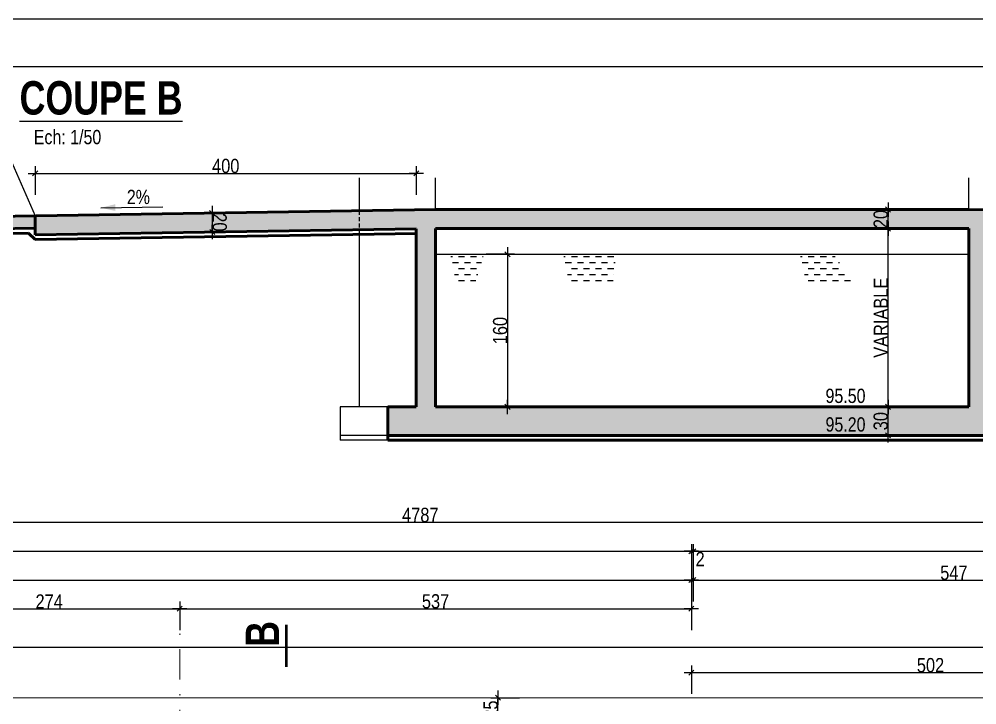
# Model space of a CAD drawing. Header units: centimetres. Extents: x 16433 to 114398, y -50094 to -12305.
# Drawn here: x 41931 to 42936, y -17576 to -16857 of the extents above; entities that cross this region are included whole.
import ezdxf
from ezdxf.enums import TextEntityAlignment as Align

# ---------------------------------------------------------------- set-up
doc = ezdxf.new("R2010")
doc.units = ezdxf.units.CM
doc.header["$LTSCALE"] = 0.5
for name, pattern in [('CACHEX2', [19.05, 12.7, -6.35]), ('TIRETPT2', [12.7, 6.35, -3.175, 0, -3.175]), ('TIRETPTX2', [50.8, 25.4, -12.7, 0, -12.7])]:
    doc.linetypes.add(name, pattern=pattern)
doc.layers.get('DEFPOINTS').update_dxf_attribs({"linetype": 'CONTINUOUS'})
for name, color, linetype in [('01_cote_gen', 4, 'CONTINUOUS'), ('01_linteaux', 2, 'CONTINUOUS'), ('01_poch_murs', 253, 'CONTINUOUS'), ('01_texte', 230, 'CONTINUOUS'), ('AA_COTES', 2, 'CONTINUOUS')]:
    doc.layers.add(name, color=color, linetype=linetype)
for name, color, linetype, lineweight in [('01_murs_coup', 5, 'CONTINUOUS', 60), ('01_sem', 42, 'CONTINUOUS', 15), ('01_tram_axes', 2, 'TIRETPTX2', 9)]:
    doc.layers.add(name, color=color, linetype=linetype, lineweight=lineweight)
doc.styles.add('impact', font='impact.ttf')
doc.styles.add('MATTE_TXT', font='arial.ttf')
doc.styles.add('STYLE2', font='ARIALN.TTF')
doc.dimstyles.new('JB50', dxfattribs={"dimscale": 0.1, "dimtxt": 150, "dimasz": 15, "dimexe": 0.1, "dimexo": 0.1, "dimgap": 0.09, "dimtad": 1, "dimdec": 1, "dimdsep": 46, "dimtxsty": 'STYLE2', "dimblk1": 'BOND_G', "dimblk2": 'BOND_D', "dimsah": 1, "dimcen": 1.5, "dimdle": 0.01, "dimse1": 1, "dimse2": 1, "dimclrd": 4, "dimclre": 2, "dimclrt": 6, "dimazin": 2, "dimtfac": 2.333333, "dimtdec": 1, "dimtix": 1, "dimtmove": 2, "dimatfit": 3, "dimldrblk": 'BOND_G', "dimfxl": 1, "dimtolj": 1, "dimtzin": 0, "dimarcsym": 0})

# ---------------------------------------------------------------- blocks, each defined once
blk = doc.blocks.new('BOND_G')
at = {"layer": 'AA_COTES', "color": 0}
for p, q in [((0, -5), (0, 15)), ((5, 0), (-5, 0)), ((1.77, 1.77), (-1.77, -1.77))]:
    blk.add_line(p, q, dxfattribs=at)
blk = doc.blocks.new('BOND_D')
at = {"layer": 'AA_COTES', "color": 0}
for p, q in [((5, 0), (-5, 0)), ((-1.77, -1.77), (1.77, 1.77)), ((0, 5), (0, -15))]:
    blk.add_line(p, q, dxfattribs=at)
blk = doc.blocks.new('*D77')
at = {"layer": '01_cote_gen', "color": 4, "lineweight": -2, "transparency": 16777216}
blk.add_line((41827.1, -17475.2), (42098.1, -17475.2), dxfattribs=at)
at = {"layer": 'DEFPOINTS', "color": 0, "transparency": 16777216}
for p in [(41825.6, -17474.1), (42099.6, -17475.2), (42099.6, -17506.6)]:
    blk.add_point(p, dxfattribs=at)
at = {"layer": '01_cote_gen', "color": 4, "lineweight": -2, "transparency": 16777216, "xscale": 1.5, "yscale": 1.5, "zscale": 1.5, "rotation": 180}
blk.add_blockref('BOND_G', (41825.6, -17475.2), dxfattribs=at)
at = {"layer": '01_cote_gen', "color": 4, "lineweight": -2, "transparency": 16777216, "xscale": 1.5, "yscale": 1.5, "zscale": 1.5}
blk.add_blockref('BOND_D', (42099.6, -17475.2), dxfattribs=at)
at = {"layer": '01_cote_gen', "color": 6, "transparency": 16777216, "insert": (41962.6, -17467.6), "char_height": 15, "attachment_point": 5, "style": 'STYLE2'}
blk.add_mtext('\\A1;274', dxfattribs=at)
blk = doc.blocks.new('*D78')
at = {"layer": '01_cote_gen', "color": 4, "lineweight": -2, "transparency": 16777216}
blk.add_line((42101.1, -17475.2), (42635.1, -17475.2), dxfattribs=at)
at = {"layer": 'DEFPOINTS', "color": 0, "transparency": 16777216}
for p in [(42636.6, -17475.2), (42099.6, -17497.7), (42636.6, -17583.5)]:
    blk.add_point(p, dxfattribs=at)
at = {"layer": '01_cote_gen', "color": 4, "lineweight": -2, "transparency": 16777216, "xscale": 1.5, "yscale": 1.5, "zscale": 1.5, "rotation": 180}
blk.add_blockref('BOND_G', (42099.6, -17475.2), dxfattribs=at)
at = {"layer": '01_cote_gen', "color": 4, "lineweight": -2, "transparency": 16777216, "xscale": 1.5, "yscale": 1.5, "zscale": 1.5}
blk.add_blockref('BOND_D', (42636.6, -17475.2), dxfattribs=at)
at = {"layer": '01_cote_gen', "color": 6, "transparency": 16777216, "insert": (42368.1, -17467.5), "char_height": 15, "attachment_point": 5, "style": 'STYLE2'}
blk.add_mtext('\\A1;537', dxfattribs=at)
blk = doc.blocks.new('*D79')
at = {"layer": '01_cote_gen', "color": 4, "lineweight": -2, "transparency": 16777216}
blk.add_line((42640.1, -17445.1), (43184.1, -17445.1), dxfattribs=at)
at = {"layer": 'DEFPOINTS', "color": 0, "transparency": 16777216}
for p in [(43185.6, -17445.1), (43185.6, -17465.6), (42638.6, -17553.4)]:
    blk.add_point(p, dxfattribs=at)
at = {"layer": '01_cote_gen', "color": 4, "lineweight": -2, "transparency": 16777216, "xscale": 1.5, "yscale": 1.5, "zscale": 1.5, "rotation": 180}
blk.add_blockref('BOND_G', (42638.6, -17445.1), dxfattribs=at)
at = {"layer": '01_cote_gen', "color": 4, "lineweight": -2, "transparency": 16777216, "xscale": 1.5, "yscale": 1.5, "zscale": 1.5}
blk.add_blockref('BOND_D', (43185.6, -17445.1), dxfattribs=at)
at = {"layer": '01_cote_gen', "color": 6, "transparency": 16777216, "insert": (42912.1, -17437.5), "char_height": 15, "attachment_point": 5, "style": 'STYLE2'}
blk.add_mtext('\\A1;547', dxfattribs=at)
blk = doc.blocks.new('*D84')
at = {"layer": '01_cote_gen', "color": 4, "lineweight": -2, "transparency": 16777216}
blk.add_line((42640.1, -17414.9), (44734.1, -17414.9), dxfattribs=at)
at = {"layer": 'DEFPOINTS', "color": 0, "transparency": 16777216}
for p in [(44735.6, -17414.9), (44735.6, -17437.5), (42638.6, -17452.5)]:
    blk.add_point(p, dxfattribs=at)
at = {"layer": '01_cote_gen', "color": 4, "lineweight": -2, "transparency": 16777216, "xscale": 1.5, "yscale": 1.5, "zscale": 1.5, "rotation": 180}
blk.add_blockref('BOND_G', (42638.6, -17414.9), dxfattribs=at)
at = {"layer": '01_cote_gen', "color": 4, "lineweight": -2, "transparency": 16777216, "xscale": 1.5, "yscale": 1.5, "zscale": 1.5}
blk.add_blockref('BOND_D', (44735.6, -17414.9), dxfattribs=at)
at = {"layer": '01_cote_gen', "color": 6, "transparency": 16777216, "insert": (43687.1, -17407.2), "char_height": 15, "attachment_point": 5, "style": 'STYLE2'}
blk.add_mtext('\\A1;2097', dxfattribs=at)
blk = doc.blocks.new('*D85')
at = {"layer": '01_cote_gen', "color": 4, "lineweight": -2, "transparency": 16777216}
blk.add_line((40932.1, -17445.1), (42635.1, -17445.1), dxfattribs=at)
at = {"layer": 'DEFPOINTS', "color": 0, "transparency": 16777216}
for p in [(42636.6, -17445.1), (40930.6, -17497.7), (42636.6, -17497.7)]:
    blk.add_point(p, dxfattribs=at)
at = {"layer": '01_cote_gen', "color": 4, "lineweight": -2, "transparency": 16777216, "xscale": 1.5, "yscale": 1.5, "zscale": 1.5, "rotation": 180}
blk.add_blockref('BOND_G', (40930.6, -17445.1), dxfattribs=at)
at = {"layer": '01_cote_gen', "color": 4, "lineweight": -2, "transparency": 16777216, "xscale": 1.5, "yscale": 1.5, "zscale": 1.5}
blk.add_blockref('BOND_D', (42636.6, -17445.1), dxfattribs=at)
at = {"layer": '01_cote_gen', "color": 6, "transparency": 16777216, "insert": (41783.6, -17437.4), "char_height": 15, "attachment_point": 5, "style": 'STYLE2'}
blk.add_mtext('\\A1;1706', dxfattribs=at)
blk = doc.blocks.new('*D89')
at = {"layer": '01_cote_gen', "color": 4, "lineweight": -2, "transparency": 16777216}
blk.add_line((39960.1, -17414.9), (42635.1, -17414.9), dxfattribs=at)
at = {"layer": 'DEFPOINTS', "color": 0, "transparency": 16777216}
for p in [(42636.6, -17414.9), (39958.6, -17497.7), (42636.6, -17497.7)]:
    blk.add_point(p, dxfattribs=at)
at = {"layer": '01_cote_gen', "color": 4, "lineweight": -2, "transparency": 16777216, "xscale": 1.5, "yscale": 1.5, "zscale": 1.5, "rotation": 180}
blk.add_blockref('BOND_G', (39958.6, -17414.9), dxfattribs=at)
at = {"layer": '01_cote_gen', "color": 4, "lineweight": -2, "transparency": 16777216, "xscale": 1.5, "yscale": 1.5, "zscale": 1.5}
blk.add_blockref('BOND_D', (42636.6, -17414.9), dxfattribs=at)
at = {"layer": '01_cote_gen', "color": 6, "transparency": 16777216, "insert": (41240.1, -17407.2), "char_height": 15, "attachment_point": 5, "style": 'STYLE2'}
blk.add_mtext('\\A1;2678', dxfattribs=at)
blk = doc.blocks.new('*D90')
at = {"layer": '01_cote_gen', "color": 4, "lineweight": -2, "transparency": 16777216}
for p, q in [((42635.1, -17414.9), (42633.6, -17414.9)), ((42638.6, -17414.9), (42636.6, -17414.9)), ((42640.1, -17414.9), (42641.6, -17414.9))]:
    blk.add_line(p, q, dxfattribs=at)
at = {"layer": 'DEFPOINTS', "color": 0, "transparency": 16777216}
for p in [(42636.6, -17414.9), (42636.6, -17420.6), (42638.6, -17420.6)]:
    blk.add_point(p, dxfattribs=at)
at = {"layer": '01_cote_gen', "color": 4, "lineweight": -2, "transparency": 16777216, "xscale": 1.5, "yscale": 1.5, "zscale": 1.5}
blk.add_blockref('BOND_D', (42636.6, -17414.9), dxfattribs=at)
at = {"layer": '01_cote_gen', "color": 4, "lineweight": -2, "transparency": 16777216, "xscale": 1.5, "yscale": 1.5, "zscale": 1.5, "rotation": 180}
blk.add_blockref('BOND_G', (42638.6, -17414.9), dxfattribs=at)
at = {"layer": '01_cote_gen', "color": 6, "transparency": 16777216, "insert": (42645.8, -17423.1), "char_height": 15, "attachment_point": 5, "style": 'STYLE2'}
blk.add_mtext('\\A1;2', dxfattribs=at)
blk = doc.blocks.new('*D91')
at = {"layer": '01_cote_gen', "color": 4, "lineweight": -2, "transparency": 16777216}
blk.add_line((39960.1, -17384.5), (44744.1, -17384.5), dxfattribs=at)
at = {"layer": 'DEFPOINTS', "color": 0, "transparency": 16777216}
for p in [(44745.6, -17384.5), (44745.6, -17392.8), (39958.6, -17407.4)]:
    blk.add_point(p, dxfattribs=at)
at = {"layer": '01_cote_gen', "color": 4, "lineweight": -2, "transparency": 16777216, "xscale": 1.5, "yscale": 1.5, "zscale": 1.5, "rotation": 180}
blk.add_blockref('BOND_G', (39958.6, -17384.5), dxfattribs=at)
at = {"layer": '01_cote_gen', "color": 4, "lineweight": -2, "transparency": 16777216, "xscale": 1.5, "yscale": 1.5, "zscale": 1.5}
blk.add_blockref('BOND_D', (44745.6, -17384.5), dxfattribs=at)
at = {"layer": '01_cote_gen', "color": 6, "transparency": 16777216, "insert": (42352.1, -17376.9), "char_height": 15, "attachment_point": 5, "style": 'STYLE2'}
blk.add_mtext('\\A1;4787', dxfattribs=at)
blk = doc.blocks.new('*D224')
at = {"layer": '01_cote_gen', "color": 4, "lineweight": -2, "transparency": 16777216}
blk.add_line((42433.6, -17592), (42433.6, -17570), dxfattribs=at)
at = {"layer": 'DEFPOINTS', "color": 0, "transparency": 16777216}
for p in [(42433.6, -17568.5), (42445.8, -17568.5), (42441.1, -17593.5)]:
    blk.add_point(p, dxfattribs=at)
at = {"layer": '01_cote_gen', "color": 4, "lineweight": -2, "transparency": 16777216, "xscale": 1.5, "yscale": 1.5, "zscale": 1.5}
for name, p, rotation in [('BOND_D', (42433.6, -17568.5), 90), ('BOND_G', (42433.6, -17593.5), 270)]:
    blk.add_blockref(name, p, dxfattribs=dict(at, rotation=rotation))
at = {"layer": '01_cote_gen', "color": 6, "transparency": 16777216, "insert": (42426, -17581), "char_height": 15, "attachment_point": 5, "rotation": 90, "style": 'STYLE2'}
blk.add_mtext('\\A1;25', dxfattribs=at)
blk = doc.blocks.new('*D359')
at = {"layer": '01_cote_gen', "color": 4, "lineweight": -2, "transparency": 16777216}
blk.add_line((42638.1, -17542.1), (43137.1, -17542.1), dxfattribs=at)
at = {"layer": 'DEFPOINTS', "color": 0, "transparency": 16777216}
for p in [(42636.6, -17497.7), (43138.6, -17533.8), (43138.6, -17542.1)]:
    blk.add_point(p, dxfattribs=at)
at = {"layer": '01_cote_gen', "color": 4, "lineweight": -2, "transparency": 16777216, "xscale": 1.5, "yscale": 1.5, "zscale": 1.5, "rotation": 180}
blk.add_blockref('BOND_G', (42636.6, -17542.1), dxfattribs=at)
at = {"layer": '01_cote_gen', "color": 4, "lineweight": -2, "transparency": 16777216, "xscale": 1.5, "yscale": 1.5, "zscale": 1.5}
blk.add_blockref('BOND_D', (43138.6, -17542.1), dxfattribs=at)
at = {"layer": '01_cote_gen', "color": 6, "transparency": 16777216, "insert": (42887.6, -17534.5), "char_height": 15, "attachment_point": 5, "style": 'STYLE2'}
blk.add_mtext('\\A1;502', dxfattribs=at)
blk = doc.blocks.new('*D364')
at = {"layer": '01_cote_gen', "color": 4, "lineweight": -2, "transparency": 16777216}
blk.add_line((41949.4, -17018.5), (42346.4, -17018.5), dxfattribs=at)
at = {"layer": 'DEFPOINTS', "color": 0, "transparency": 16777216}
for p in [(42347.9, -17018.5), (41947.9, -17074.5), (42347.9, -17127.4)]:
    blk.add_point(p, dxfattribs=at)
at = {"layer": '01_cote_gen', "color": 4, "lineweight": -2, "transparency": 16777216, "xscale": 1.5, "yscale": 1.5, "zscale": 1.5, "rotation": 180}
blk.add_blockref('BOND_G', (41947.9, -17018.5), dxfattribs=at)
at = {"layer": '01_cote_gen', "color": 4, "lineweight": -2, "transparency": 16777216, "xscale": 1.5, "yscale": 1.5, "zscale": 1.5}
blk.add_blockref('BOND_D', (42347.9, -17018.5), dxfattribs=at)
at = {"layer": '01_cote_gen', "color": 6, "transparency": 16777216, "insert": (42147.9, -17010.8), "char_height": 15, "attachment_point": 5, "style": 'STYLE2'}
blk.add_mtext('\\A1;400', dxfattribs=at)
blk = doc.blocks.new('*D365')
at = {"layer": '01_cote_gen', "color": 4, "lineweight": -2, "transparency": 16777216}
blk.add_line((42843.1, -17291.9), (42843.1, -17264.9), dxfattribs=at)
at = {"layer": 'DEFPOINTS', "color": 0, "transparency": 16777216}
for p in [(42843.1, -17263.4), (42871.4, -17263.4), (42871.4, -17293.4)]:
    blk.add_point(p, dxfattribs=at)
at = {"layer": '01_cote_gen', "color": 4, "lineweight": -2, "transparency": 16777216, "xscale": 1.5, "yscale": 1.5, "zscale": 1.5}
for name, p, rotation in [('BOND_D', (42843.1, -17263.4), 90), ('BOND_G', (42843.1, -17293.4), 270)]:
    blk.add_blockref(name, p, dxfattribs=dict(at, rotation=rotation))
at = {"layer": '01_cote_gen', "color": 6, "transparency": 16777216, "insert": (42835.4, -17278.4), "char_height": 15, "attachment_point": 5, "rotation": 90, "style": 'STYLE2'}
blk.add_mtext('\\A1;30', dxfattribs=at)
blk = doc.blocks.new('*D369')
at = {"layer": '01_cote_gen', "color": 4, "lineweight": -2, "transparency": 16777216}
blk.add_line((42843.1, -17261.9), (42843.1, -17077.9), dxfattribs=at)
at = {"layer": 'DEFPOINTS', "color": 0, "transparency": 16777216}
for p in [(42843.1, -17076.4), (42872, -17076.4), (42865.6, -17263.4)]:
    blk.add_point(p, dxfattribs=at)
at = {"layer": '01_cote_gen', "color": 4, "lineweight": -2, "transparency": 16777216, "xscale": 1.5, "yscale": 1.5, "zscale": 1.5}
for name, p, rotation in [('BOND_D', (42843.1, -17076.4), 90), ('BOND_G', (42843.1, -17263.4), 270)]:
    blk.add_blockref(name, p, dxfattribs=dict(at, rotation=rotation))
at = {"layer": '01_cote_gen', "color": 6, "transparency": 16777216, "insert": (42835.5, -17169.9), "char_height": 15, "attachment_point": 5, "rotation": 90, "style": 'STYLE2'}
blk.add_mtext('\\A1;VARIABLE', dxfattribs=at)
blk = doc.blocks.new('*D372')
at = {"layer": '01_cote_gen', "color": 4, "lineweight": -2, "transparency": 16777216}
blk.add_line((42133.6, -17061.5), (42133.8, -17078.5), dxfattribs=at)
at = {"layer": 'DEFPOINTS', "color": 0, "transparency": 16777216}
for p in [(42115.5, -17060.3), (42115.8, -17080.3), (42133.9, -17080)]:
    blk.add_point(p, dxfattribs=at)
at = {"layer": '01_cote_gen', "color": 4, "lineweight": -2, "transparency": 16777216, "xscale": 1.5, "yscale": 1.5, "zscale": 1.5}
for name, p, rotation in [('BOND_G', (42133.6, -17060), 90.90276787174435), ('BOND_D', (42133.9, -17080), 270.9027678717443)]:
    blk.add_blockref(name, p, dxfattribs=dict(at, rotation=rotation))
at = {"layer": '01_cote_gen', "color": 6, "transparency": 16777216, "insert": (42141.4, -17069.9), "char_height": 15, "attachment_point": 5, "rotation": 270.9028, "style": 'STYLE2'}
blk.add_mtext('\\A1;20', dxfattribs=at)
blk = doc.blocks.new('*D374')
at = {"layer": '01_cote_gen', "color": 4, "lineweight": -2, "transparency": 16777216}
blk.add_line((42843.1, -17074.9), (42843.1, -17057.9), dxfattribs=at)
at = {"layer": 'DEFPOINTS', "color": 0, "transparency": 16777216}
for p in [(42843.1, -17056.4), (42865.6, -17056.4), (42865.6, -17076.4)]:
    blk.add_point(p, dxfattribs=at)
at = {"layer": '01_cote_gen', "color": 4, "lineweight": -2, "transparency": 16777216, "xscale": 1.5, "yscale": 1.5, "zscale": 1.5}
for name, p, rotation in [('BOND_D', (42843.1, -17056.4), 90), ('BOND_G', (42843.1, -17076.4), 270)]:
    blk.add_blockref(name, p, dxfattribs=dict(at, rotation=rotation))
at = {"layer": '01_cote_gen', "color": 6, "transparency": 16777216, "insert": (42835.4, -17066.4), "char_height": 15, "attachment_point": 5, "rotation": 90, "style": 'STYLE2'}
blk.add_mtext('\\A1;20', dxfattribs=at)
blk = doc.blocks.new('*D375')
at = {"layer": '01_cote_gen', "color": 4, "lineweight": -2, "transparency": 16777216}
blk.add_line((42443.6, -17104.9), (42443.6, -17261.9), dxfattribs=at)
at = {"layer": 'DEFPOINTS', "color": 0, "transparency": 16777216}
for p in [(42440.2, -17103.4), (42440.2, -17263.4), (42443.6, -17263.4)]:
    blk.add_point(p, dxfattribs=at)
at = {"layer": '01_cote_gen', "color": 4, "lineweight": -2, "transparency": 16777216, "xscale": 1.5, "yscale": 1.5, "zscale": 1.5}
for name, p, rotation in [('BOND_G', (42443.6, -17103.4), 90), ('BOND_D', (42443.6, -17263.4), 270)]:
    blk.add_blockref(name, p, dxfattribs=dict(at, rotation=rotation))
at = {"layer": '01_cote_gen', "color": 6, "transparency": 16777216, "insert": (42436, -17183.4), "char_height": 15, "attachment_point": 5, "rotation": 90, "style": 'STYLE2'}
blk.add_mtext('\\A1;160', dxfattribs=at)

msp = doc.modelspace()

# ---------------------------------------------------------------- hatches: boundary and pattern name
at = {"layer": '01_linteaux'}
h = msp.add_hatch(dxfattribs=at)
h.set_pattern_fill('DASH', color=256, scale=2)
h.set_pattern_definition([(0, (3942.82, 160.088), (6.35, 6.35), [6.35, -6.35])])
h.paths.add_polyline_path([(42418.736, -17103.356), (42383.648, -17103.356), (42389.496, -17131.497), (42410.339, -17131.497)])
h = msp.add_hatch(dxfattribs=at)
h.set_pattern_fill('DASH', color=256, scale=2)
h.set_pattern_definition([(0, (4061.365, 160.088), (6.35, 6.35), [6.35, -6.35])])
h.paths.add_polyline_path([(42557.68, -17103.356), (42502.193, -17103.356), (42508.041, -17131.497), (42554.631, -17131.497)])
h = msp.add_hatch(dxfattribs=at)
h.set_pattern_fill('DASH', color=256, scale=2)
h.set_pattern_definition([(0, (4309.9895, 160.088), (6.35, 6.35), [6.35, -6.35])])
h.paths.add_polyline_path([(42785.906, -17103.356), (42750.818, -17103.356), (42756.666, -17131.497), (42806.677, -17131.497)])
at = {"layer": '01_poch_murs'}
h = msp.add_hatch(color=256, dxfattribs=at)
h.dxf.hatch_style = 1
h.paths.add_polyline_path([(41947.911, -17062.974), (41872.911, -17064.156), (41872.911, -17067.156), (41862.911, -17067.156), (41862.911, -17064.156), (41842.911, -17064.156), (41842.911, -17067.156), (41832.911, -17067.156), (41832.911, -17064.156), (41754.222, -17062.916), (41754.222, -17075.917), (41852.911, -17077.472), (41947.911, -17075.975)])
h.paths.add_polyline_path([(43432.911, -17067.356), (43422.911, -17067.356), (43422.911, -17064.156), (42927.911, -17056.356), (42367.911, -17056.356), (41947.911, -17062.974), (41947.911, -17075.975), (41947.911, -17082.976), (42347.911, -17076.673), (42347.911, -17263.356), (42317.911, -17263.356), (42317.911, -17293.356), (42977.911, -17293.356), (42977.911, -17263.356), (42947.911, -17263.356), (42947.911, -17076.673), (43432.911, -17084.316)])
h.paths.add_polyline_path([(42367.911, -17076.356), (42927.911, -17076.356), (42927.911, -17263.356), (42367.911, -17263.356)], flags=16)
h.paths.add_polyline_path([(43452.911, -17023.322), (43432.911, -17023.322), (43432.911, -17106.356), (43452.911, -17106.356)])
h.paths.add_polyline_path([(43467.911, -17106.356), (43417.911, -17106.356), (43417.911, -17136.356), (43467.911, -17136.356)])

# ---------------------------------------------------------------- linework, layer by layer
at = {"layer": '01_cote_gen'}
msp.add_line((47895.797, -16856.715), (37832.394, -16856.715), dxfattribs=at)
at = {"layer": '01_linteaux'}
for p, q in [((42287.911, -17023.322), (42287.911, -17057.616)), ((42367.911, -17056.356), (42367.911, -17023.322)), ((42927.911, -17056.356), (42927.911, -17023.322)), ((42287.911, -17077.619), (42287.911, -17263.356)), ((42367.911, -17103.356), (42927.911, -17103.356)), ((42410.339, -17131.497), (42410.339, -17131.497)), ((42528.884, -17131.497), (42528.884, -17131.497)), ((42777.509, -17131.497), (42777.509, -17131.497)), ((42267.911, -17263.356), (42267.911, -17298.356)), ((42317.911, -17263.356), (42267.911, -17263.356)), ((42317.911, -17293.356), (42267.911, -17293.356)), ((42317.911, -17298.356), (42267.911, -17298.356))]:
    msp.add_line(p, q, dxfattribs=at)
at = {"layer": '01_linteaux', "linetype": 'CACHEX2', "ltscale": 0.7}
msp.add_line((42287.911, -17057.616), (42287.911, -17077.619), dxfattribs=at)
at = {"layer": '01_murs_coup', "linetype": 'Continuous', "lineweight": 50}
for p, q in [((41872.911, -17064.156), (42367.911, -17056.356)), ((42367.911, -17056.356), (42927.911, -17056.356)), ((43422.911, -17064.156), (42927.911, -17056.356)), ((41947.911, -17062.974), (41947.911, -17082.976)), ((41852.911, -17077.472), (41947.911, -17075.975)), ((41947.911, -17082.976), (42347.911, -17076.673)), ((42347.911, -17076.673), (42347.911, -17263.356)), ((42367.911, -17076.356), (42367.911, -17263.356)), ((42367.911, -17076.356), (42927.911, -17076.356)), ((42927.911, -17076.356), (42927.911, -17263.356)), ((41852.911, -17082.473), (41940.758, -17081.089)), ((41947.99, -17087.976), (41940.758, -17081.089)), ((41947.99, -17087.976), (42347.99, -17081.673)), ((42317.911, -17263.356), (42347.911, -17263.356)), ((42317.911, -17263.356), (42317.911, -17298.356)), ((42367.911, -17263.356), (42927.911, -17263.356)), ((42317.911, -17293.356), (42977.911, -17293.356)), ((42317.911, -17298.356), (42977.911, -17298.356))]:
    msp.add_line(p, q, dxfattribs=at)
at = {"layer": '01_sem', "linetype": 'Continuous'}
msp.add_line((44570.633, -17568.484), (40930.633, -17568.484), dxfattribs=at)
at = {"layer": '01_texte'}
for p, q in [((47845.797, -16906.715), (37882.394, -16906.715)), ((41918.462, -16996.028), (41947.911, -17062.974)), ((42016.786, -17054.561), (42082.023, -17053.533)), ((43138.633, -17515.732), (40930.633, -17515.732))]:
    msp.add_line(p, q, dxfattribs=at)
at = {"layer": '01_texte', "const_width": 3}
msp.add_lwpolyline([(42211.56, -17491.987), (42211.56, -17536.238)], dxfattribs=at)
at = {"layer": '01_texte'}
for points in [[(42016.786, -17054.561), (42031.945, -17050.76), (42032.001, -17054.322)], [(42016.786, -17054.561), (42032.057, -17057.883), (42032.001, -17054.322)]]:
    msp.add_solid(points, dxfattribs=at)
at = {"layer": '01_tram_axes', "linetype": 'TIRETPT2', "ltscale": 10}
msp.add_line((42099.643, -19902.625), (42099.643, -17474.125), dxfattribs=at)

# ---------------------------------------------------------------- texts
at = {"layer": '01_texte', "style": 'impact'}
msp.add_text('%%UCOUPE B', height=35, dxfattribs=at).set_placement((42017.037, -16967.267), align=Align.BOTTOM_CENTER)
at = {"layer": '01_texte', "style": 'MATTE_TXT', "width": 0.8}
for s, p in [('Ech: 1/50', (41981.857, -16992.384)), ('2%%%', (42056.224, -17055.21)), ('95.50', (42798.391, -17263.85)), ('95.20', (42798.391, -17293.85))]:
    msp.add_text(s, height=15, dxfattribs=at).set_placement(p, align=Align.BOTTOM_CENTER)
at = {"layer": '01_texte', "style": 'impact'}
msp.add_text('B', height=35, rotation=90, dxfattribs=at).set_placement((42214.413, -17501.646), align=Align.BOTTOM_CENTER)

# ---------------------------------------------------------------- dimensions: what is measured, and where the dimension line sits
at = {"layer": '01_cote_gen'}
for base, p1, p2, picture, middle in [((42347.911, -17018.514), (41947.911, -17074.532), (42347.911, -17127.395), '*D364', (42147.911, -17010.847)), ((44745.633, -17384.523), (39958.633, -17407.416), (44745.633, -17392.848), '*D91', (42352.133, -17376.855)), ((44735.633, -17414.916), (42638.633, -17452.481), (44735.633, -17437.481), '*D84', (43687.133, -17407.249)), ((42636.633, -17445.09), (40930.633, -17497.654), (42636.633, -17497.654), '*D85', (41783.633, -17437.422)), ((43185.633, -17445.09), (42638.633, -17553.42), (43185.633, -17465.61), '*D79', (42912.133, -17437.453)), ((42099.643, -17475.154), (41825.633, -17474.125), (42099.643, -17506.609), '*D77', (41962.638, -17467.614)), ((42636.633, -17475.154), (42099.643, -17497.654), (42636.633, -17583.484), '*D78', (42368.138, -17467.486)), ((43138.633, -17542.14), (42636.633, -17497.654), (43138.633, -17533.81), '*D359', (42887.633, -17534.473))]:
    dim = msp.add_linear_dim(base=base, p1=p1, p2=p2, dimstyle='JB50', dxfattribs=at)
    dim.commit()
    dim.dimension.update_dxf_attribs({"geometry": picture, "text_midpoint": middle})
dim = msp.add_aligned_dim(p1=(42115.499, -17060.333), p2=(42115.814, -17080.33), distance=18.054, dimstyle='JB50', dxfattribs=at)
dim.commit()
dim.dimension.update_dxf_attribs({"geometry": '*D372', "text_midpoint": (42141.376, -17069.926)})
for base, p1, p2, picture, middle in [((42843.051, -17056.356), (42865.551, -17076.356), (42865.551, -17056.356), '*D374', (42835.383, -17066.356)), ((42443.647, -17263.356), (42440.211, -17103.356), (42440.211, -17263.356), '*D375', (42435.98, -17183.356)), ((42843.051, -17263.356), (42871.444, -17293.356), (42871.444, -17263.356), '*D365', (42835.383, -17278.356)), ((42433.648, -17568.484), (42441.148, -17593.484), (42445.783, -17568.484), '*D224', (42425.981, -17580.984))]:
    dim = msp.add_linear_dim(base=base, p1=p1, p2=p2, angle=90, dimstyle='JB50', dxfattribs=at)
    dim.commit()
    dim.dimension.update_dxf_attribs({"geometry": picture, "text_midpoint": middle})
dim = msp.add_linear_dim(base=(42843.051, -17076.356), p1=(42865.551, -17263.356), p2=(42871.955, -17076.356), angle=90, text='VARIABLE', dimstyle='JB50', dxfattribs=at)
dim.commit()
dim.dimension.update_dxf_attribs({"geometry": '*D369', "text_midpoint": (42835.542, -17169.856)})
for p1, p2, picture, middle in [((39958.633, -17497.654), (42636.633, -17497.654), '*D89', (41240.074, -17407.249)), ((42638.633, -17420.628), (42636.633, -17420.628), '*D90', (42645.782, -17423.101))]:
    dim = msp.add_linear_dim(base=(42636.633, -17414.916), p1=p1, p2=p2, dimstyle='JB50', dxfattribs=at)
    dim.commit()
    dim.dimension.update_dxf_attribs({"geometry": picture, "text_midpoint": middle, "dimtype": 160})

doc.saveas('drawing.dxf')
